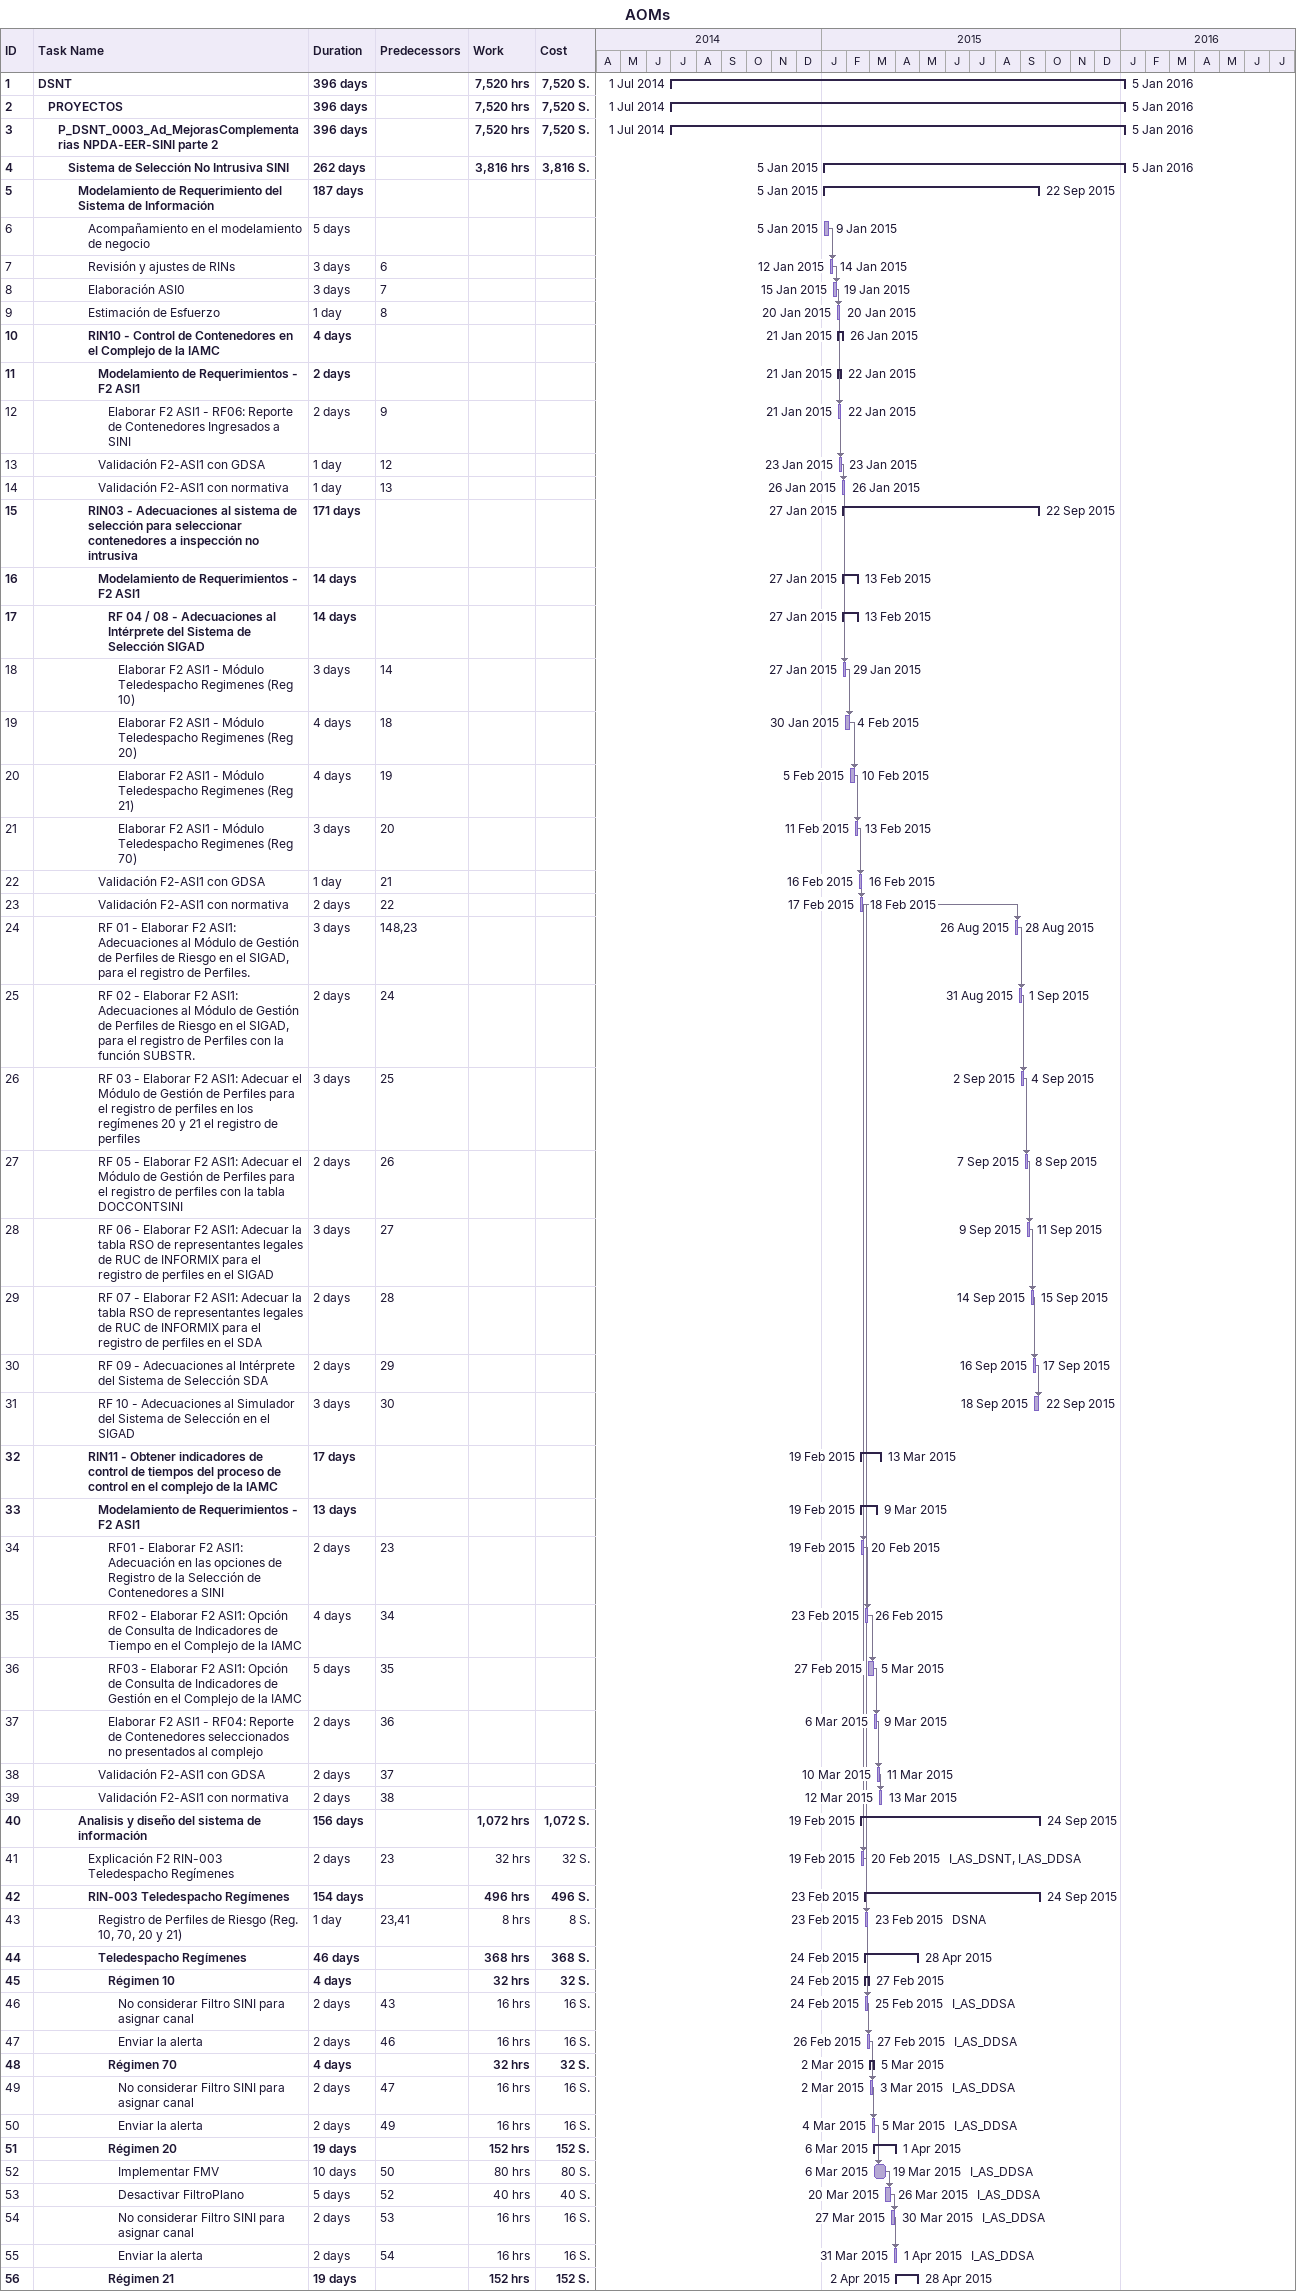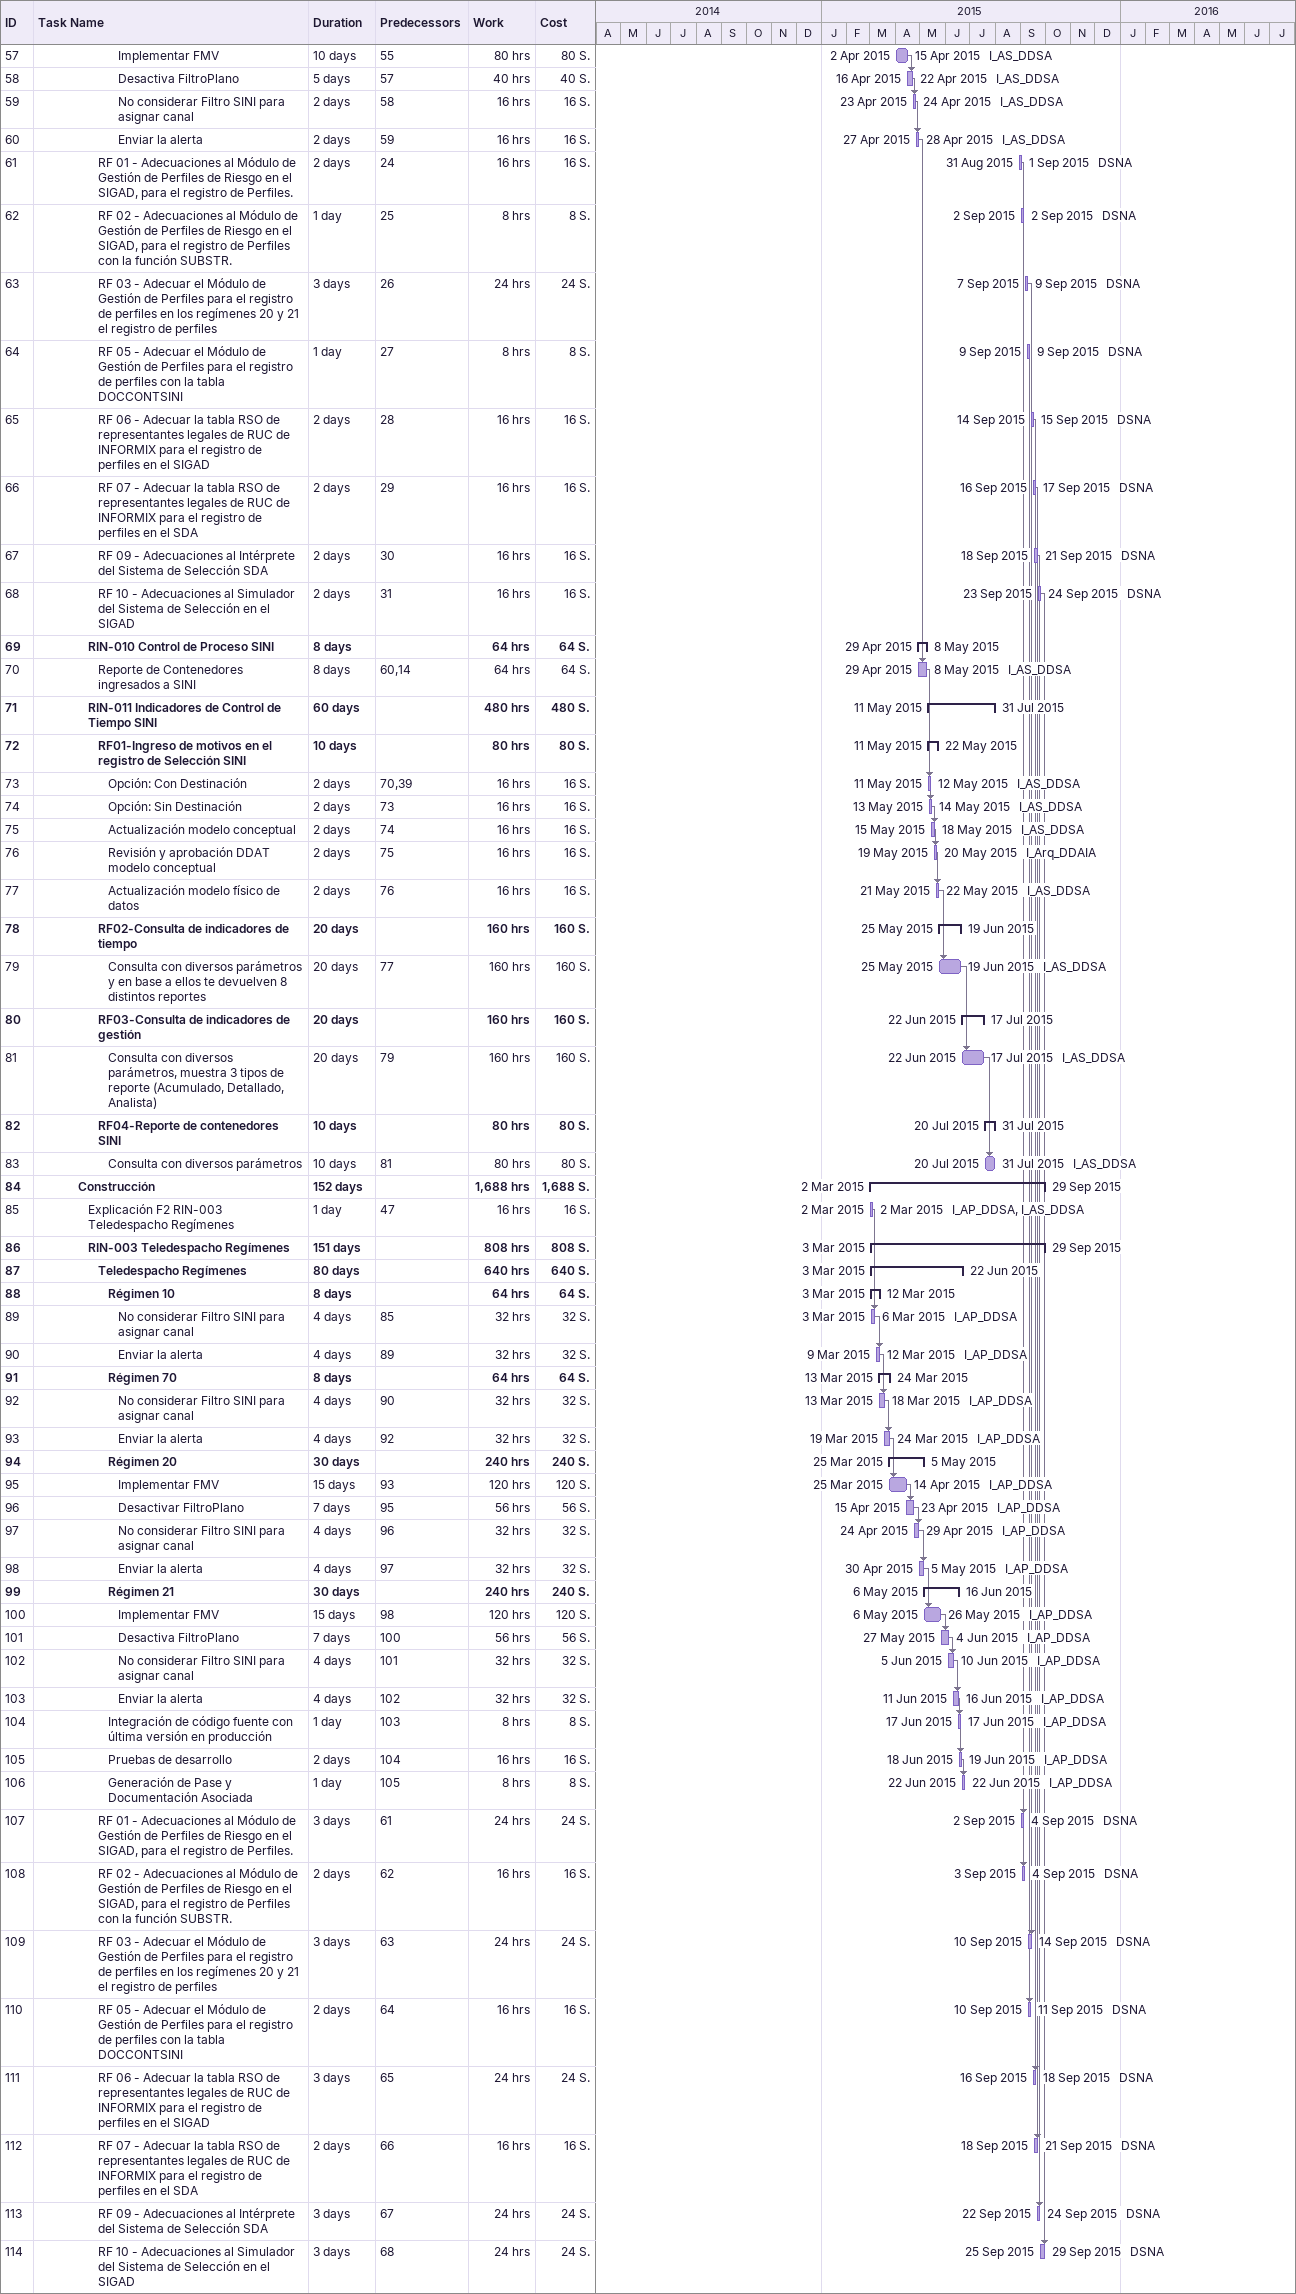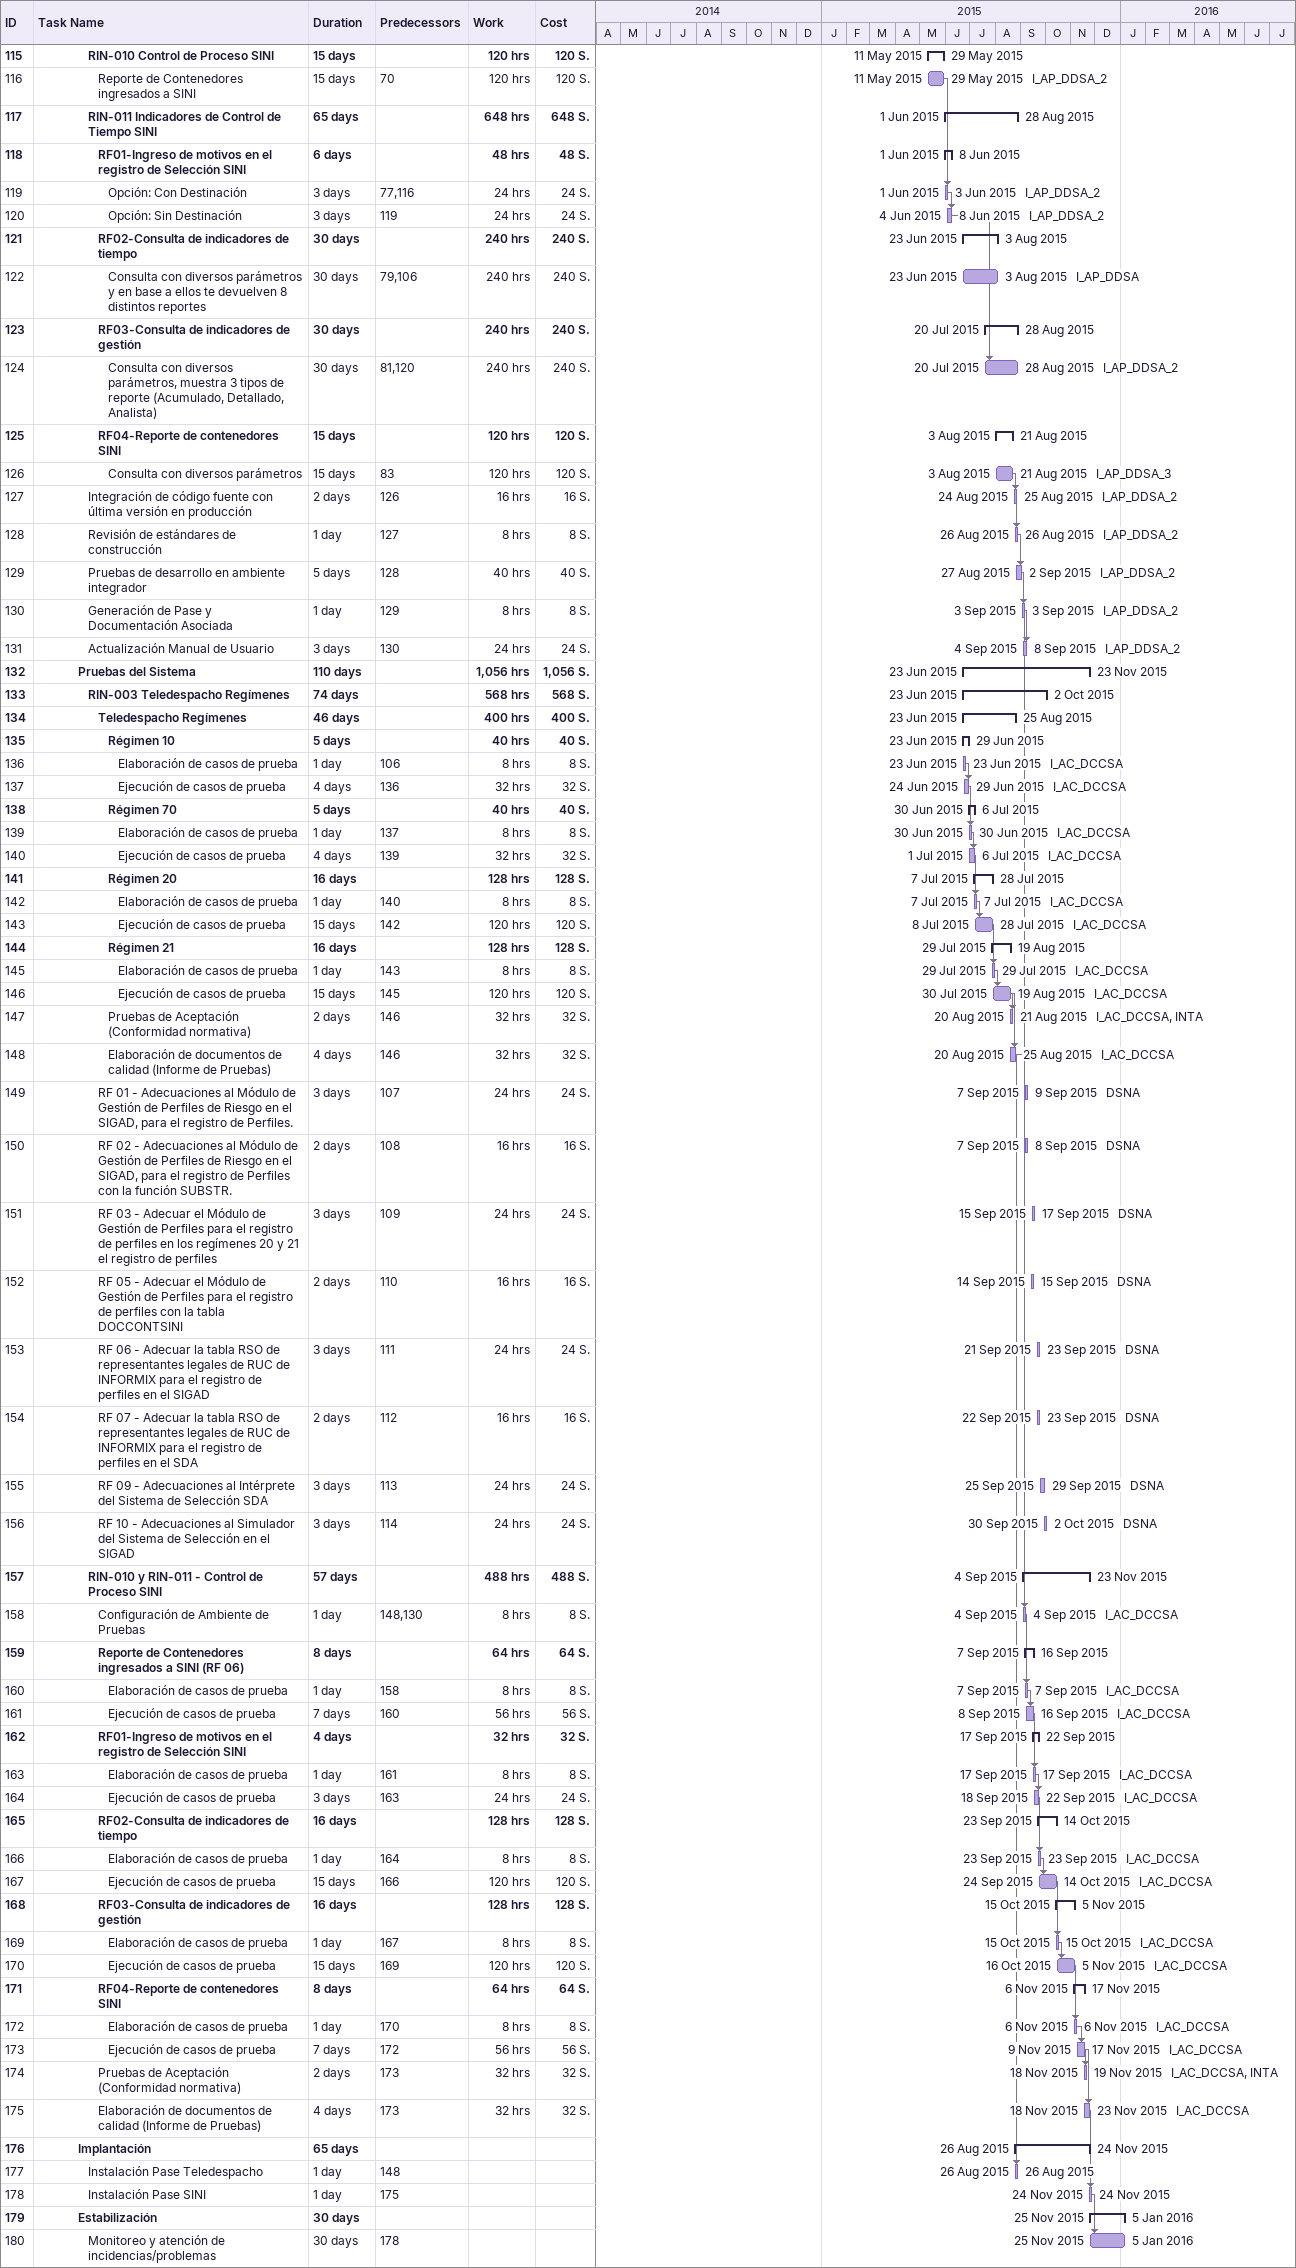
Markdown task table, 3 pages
AOMs

| ID | Level | Task | Duration | Start | Finish | Predecessors | Resources | Work (h) | Cost (S.) |
|---|---|---|---|---|---|---|---|---|---|
| 1 | 1 | **DSNT** | 396d | 2014-07-01 | 2016-01-05 |  |  | 7520 | 7520 |
| 2 | 2 | **PROYECTOS** | 396d | 2014-07-01 | 2016-01-05 |  |  | 7520 | 7520 |
| 3 | 3 | **P_DSNT_0003_Ad_MejorasComplementarias NPDA-EER-SINI parte 2** | 396d | 2014-07-01 | 2016-01-05 |  |  | 7520 | 7520 |
| 4 | 4 | **Sistema de Selección No Intrusiva SINI** | 262d | 2015-01-05 | 2016-01-05 |  |  | 3816 | 3816 |
| 5 | 5 | **Modelamiento de Requerimiento del Sistema de Información** | 187d | 2015-01-05 | 2015-09-22 |  |  |  |  |
| 6 | 6 | Acompañamiento en el modelamiento de negocio | 5d | 2015-01-05 | 2015-01-09 |  |  |  |  |
| 7 | 6 | Revisión y ajustes de RINs | 3d | 2015-01-12 | 2015-01-14 | 6 |  |  |  |
| 8 | 6 | Elaboración ASI0 | 3d | 2015-01-15 | 2015-01-19 | 7 |  |  |  |
| 9 | 6 | Estimación de Esfuerzo | 1d | 2015-01-20 | 2015-01-20 | 8 |  |  |  |
| 10 | 6 | **RIN10 - Control de Contenedores en el Complejo de la IAMC** | 4d | 2015-01-21 | 2015-01-26 |  |  |  |  |
| 11 | 7 | **Modelamiento de Requerimientos - F2 ASI1** | 2d | 2015-01-21 | 2015-01-22 |  |  |  |  |
| 12 | 8 | Elaborar F2 ASI1 - RF06: Reporte de Contenedores Ingresados a SINI | 2d | 2015-01-21 | 2015-01-22 | 9 |  |  |  |
| 13 | 7 | Validación F2-ASI1 con GDSA | 1d | 2015-01-23 | 2015-01-23 | 12 |  |  |  |
| 14 | 7 | Validación F2-ASI1 con normativa | 1d | 2015-01-26 | 2015-01-26 | 13 |  |  |  |
| 15 | 6 | **RIN03 - Adecuaciones al sistema de selección para seleccionar contenedores a inspección no intrusiva** | 171d | 2015-01-27 | 2015-09-22 |  |  |  |  |
| 16 | 7 | **Modelamiento de Requerimientos - F2 ASI1** | 14d | 2015-01-27 | 2015-02-13 |  |  |  |  |
| 17 | 8 | **RF 04 / 08 - Adecuaciones al Intérprete del Sistema de Selección SIGAD** | 14d | 2015-01-27 | 2015-02-13 |  |  |  |  |
| 18 | 9 | Elaborar F2 ASI1 - Módulo Teledespacho Regimenes (Reg 10) | 3d | 2015-01-27 | 2015-01-29 | 14 |  |  |  |
| 19 | 9 | Elaborar F2 ASI1 - Módulo Teledespacho Regimenes (Reg 20) | 4d | 2015-01-30 | 2015-02-04 | 18 |  |  |  |
| 20 | 9 | Elaborar F2 ASI1 - Módulo Teledespacho Regimenes (Reg 21) | 4d | 2015-02-05 | 2015-02-10 | 19 |  |  |  |
| 21 | 9 | Elaborar F2 ASI1 - Módulo Teledespacho Regimenes (Reg 70) | 3d | 2015-02-11 | 2015-02-13 | 20 |  |  |  |
| 22 | 7 | Validación F2-ASI1 con GDSA | 1d | 2015-02-16 | 2015-02-16 | 21 |  |  |  |
| 23 | 7 | Validación F2-ASI1 con normativa | 2d | 2015-02-17 | 2015-02-18 | 22 |  |  |  |
| 24 | 7 | RF 01 - Elaborar F2 ASI1: Adecuaciones al Módulo de Gestión de Perfiles de Riesgo en el SIGAD, para el registro de Perfiles. | 3d | 2015-08-26 | 2015-08-28 | 148, 23 |  |  |  |
| 25 | 7 | RF 02 - Elaborar F2 ASI1: Adecuaciones al Módulo de Gestión de Perfiles de Riesgo en el SIGAD, para el registro de Perfiles con la función SUBSTR. | 2d | 2015-08-31 | 2015-09-01 | 24 |  |  |  |
| 26 | 7 | RF 03 - Elaborar F2 ASI1: Adecuar el Módulo de Gestión de Perfiles para el registro de perfiles en los regímenes 20 y 21 el registro de perfiles | 3d | 2015-09-02 | 2015-09-04 | 25 |  |  |  |
| 27 | 7 | RF 05 - Elaborar F2 ASI1: Adecuar el Módulo de Gestión de Perfiles para el registro de perfiles con la tabla DOCCONTSINI | 2d | 2015-09-07 | 2015-09-08 | 26 |  |  |  |
| 28 | 7 | RF 06 - Elaborar F2 ASI1: Adecuar la tabla RSO de representantes legales de RUC de INFORMIX para el registro de perfiles en el SIGAD | 3d | 2015-09-09 | 2015-09-11 | 27 |  |  |  |
| 29 | 7 | RF 07 - Elaborar F2 ASI1: Adecuar la tabla RSO de representantes legales de RUC de INFORMIX para el registro de perfiles en el SDA | 2d | 2015-09-14 | 2015-09-15 | 28 |  |  |  |
| 30 | 7 | RF 09 - Adecuaciones al Intérprete del Sistema de Selección SDA | 2d | 2015-09-16 | 2015-09-17 | 29 |  |  |  |
| 31 | 7 | RF 10 - Adecuaciones al Simulador del Sistema de Selección en el SIGAD | 3d | 2015-09-18 | 2015-09-22 | 30 |  |  |  |
| 32 | 6 | **RIN11 - Obtener indicadores de control de tiempos del proceso de control en el complejo de la IAMC** | 17d | 2015-02-19 | 2015-03-13 |  |  |  |  |
| 33 | 7 | **Modelamiento de Requerimientos - F2 ASI1** | 13d | 2015-02-19 | 2015-03-09 |  |  |  |  |
| 34 | 8 | RF01 - Elaborar F2 ASI1: Adecuación en las opciones de Registro de la Selección de Contenedores a SINI | 2d | 2015-02-19 | 2015-02-20 | 23 |  |  |  |
| 35 | 8 | RF02 - Elaborar F2 ASI1: Opción de Consulta de Indicadores de Tiempo en el Complejo de la IAMC | 4d | 2015-02-23 | 2015-02-26 | 34 |  |  |  |
| 36 | 8 | RF03 - Elaborar F2 ASI1: Opción de Consulta de Indicadores de Gestión en el Complejo de la IAMC | 5d | 2015-02-27 | 2015-03-05 | 35 |  |  |  |
| 37 | 8 | Elaborar F2 ASI1 - RF04: Reporte de Contenedores seleccionados no presentados al complejo | 2d | 2015-03-06 | 2015-03-09 | 36 |  |  |  |
| 38 | 7 | Validación F2-ASI1 con GDSA | 2d | 2015-03-10 | 2015-03-11 | 37 |  |  |  |
| 39 | 7 | Validación F2-ASI1 con normativa | 2d | 2015-03-12 | 2015-03-13 | 38 |  |  |  |
| 40 | 5 | **Analisis y diseño del sistema de información** | 156d | 2015-02-19 | 2015-09-24 |  |  | 1072 | 1072 |
| 41 | 6 | Explicación F2 RIN-003 Teledespacho Regímenes | 2d | 2015-02-19 | 2015-02-20 | 23 | I_AS_DSNT, I_AS_DDSA | 32 | 32 |
| 42 | 6 | **RIN-003 Teledespacho Regímenes** | 154d | 2015-02-23 | 2015-09-24 |  |  | 496 | 496 |
| 43 | 7 | Registro de Perfiles de Riesgo (Reg. 10, 70, 20 y 21) | 1d | 2015-02-23 | 2015-02-23 | 23, 41 | DSNA | 8 | 8 |
| 44 | 7 | **Teledespacho Regímenes** | 46d | 2015-02-24 | 2015-04-28 |  |  | 368 | 368 |
| 45 | 8 | **Régimen 10** | 4d | 2015-02-24 | 2015-02-27 |  |  | 32 | 32 |
| 46 | 9 | No considerar Filtro SINI para asignar canal | 2d | 2015-02-24 | 2015-02-25 | 43 | I_AS_DDSA | 16 | 16 |
| 47 | 9 | Enviar la alerta | 2d | 2015-02-26 | 2015-02-27 | 46 | I_AS_DDSA | 16 | 16 |
| 48 | 8 | **Régimen 70** | 4d | 2015-03-02 | 2015-03-05 |  |  | 32 | 32 |
| 49 | 9 | No considerar Filtro SINI para asignar canal | 2d | 2015-03-02 | 2015-03-03 | 47 | I_AS_DDSA | 16 | 16 |
| 50 | 9 | Enviar la alerta | 2d | 2015-03-04 | 2015-03-05 | 49 | I_AS_DDSA | 16 | 16 |
| 51 | 8 | **Régimen 20** | 19d | 2015-03-06 | 2015-04-01 |  |  | 152 | 152 |
| 52 | 9 | Implementar FMV | 10d | 2015-03-06 | 2015-03-19 | 50 | I_AS_DDSA | 80 | 80 |
| 53 | 9 | Desactivar FiltroPlano | 5d | 2015-03-20 | 2015-03-26 | 52 | I_AS_DDSA | 40 | 40 |
| 54 | 9 | No considerar Filtro SINI para asignar canal | 2d | 2015-03-27 | 2015-03-30 | 53 | I_AS_DDSA | 16 | 16 |
| 55 | 9 | Enviar la alerta | 2d | 2015-03-31 | 2015-04-01 | 54 | I_AS_DDSA | 16 | 16 |
| 56 | 8 | **Régimen 21** | 19d | 2015-04-02 | 2015-04-28 |  |  | 152 | 152 |
| 57 | 9 | Implementar FMV | 10d | 2015-04-02 | 2015-04-15 | 55 | I_AS_DDSA | 80 | 80 |
| 58 | 9 | Desactiva FiltroPlano | 5d | 2015-04-16 | 2015-04-22 | 57 | I_AS_DDSA | 40 | 40 |
| 59 | 9 | No considerar Filtro SINI para asignar canal | 2d | 2015-04-23 | 2015-04-24 | 58 | I_AS_DDSA | 16 | 16 |
| 60 | 9 | Enviar la alerta | 2d | 2015-04-27 | 2015-04-28 | 59 | I_AS_DDSA | 16 | 16 |
| 61 | 7 | RF 01 - Adecuaciones al Módulo de Gestión de Perfiles de Riesgo en el SIGAD, para el registro de Perfiles. | 2d | 2015-08-31 | 2015-09-01 | 24 | DSNA | 16 | 16 |
| 62 | 7 | RF 02 - Adecuaciones al Módulo de Gestión de Perfiles de Riesgo en el SIGAD, para el registro de Perfiles con la función SUBSTR. | 1d | 2015-09-02 | 2015-09-02 | 25 | DSNA | 8 | 8 |
| 63 | 7 | RF 03 - Adecuar el Módulo de Gestión de Perfiles para el registro de perfiles en los regímenes 20 y 21 el registro de perfiles | 3d | 2015-09-07 | 2015-09-09 | 26 | DSNA | 24 | 24 |
| 64 | 7 | RF 05 - Adecuar el Módulo de Gestión de Perfiles para el registro de perfiles con la tabla DOCCONTSINI | 1d | 2015-09-09 | 2015-09-09 | 27 | DSNA | 8 | 8 |
| 65 | 7 | RF 06 - Adecuar la tabla RSO de representantes legales de RUC de INFORMIX para el registro de perfiles en el SIGAD | 2d | 2015-09-14 | 2015-09-15 | 28 | DSNA | 16 | 16 |
| 66 | 7 | RF 07 - Adecuar la tabla RSO de representantes legales de RUC de INFORMIX para el registro de perfiles en el SDA | 2d | 2015-09-16 | 2015-09-17 | 29 | DSNA | 16 | 16 |
| 67 | 7 | RF 09 - Adecuaciones al Intérprete del Sistema de Selección SDA | 2d | 2015-09-18 | 2015-09-21 | 30 | DSNA | 16 | 16 |
| 68 | 7 | RF 10 - Adecuaciones al Simulador del Sistema de Selección en el SIGAD | 2d | 2015-09-23 | 2015-09-24 | 31 | DSNA | 16 | 16 |
| 69 | 6 | **RIN-010 Control de Proceso SINI** | 8d | 2015-04-29 | 2015-05-08 |  |  | 64 | 64 |
| 70 | 7 | Reporte de Contenedores ingresados a SINI | 8d | 2015-04-29 | 2015-05-08 | 60, 14 | I_AS_DDSA | 64 | 64 |
| 71 | 6 | **RIN-011 Indicadores de Control de Tiempo SINI** | 60d | 2015-05-11 | 2015-07-31 |  |  | 480 | 480 |
| 72 | 7 | **RF01-Ingreso de motivos en el registro de Selección SINI** | 10d | 2015-05-11 | 2015-05-22 |  |  | 80 | 80 |
| 73 | 8 | Opción: Con Destinación | 2d | 2015-05-11 | 2015-05-12 | 70, 39 | I_AS_DDSA | 16 | 16 |
| 74 | 8 | Opción: Sin Destinación | 2d | 2015-05-13 | 2015-05-14 | 73 | I_AS_DDSA | 16 | 16 |
| 75 | 8 | Actualización modelo conceptual | 2d | 2015-05-15 | 2015-05-18 | 74 | I_AS_DDSA | 16 | 16 |
| 76 | 8 | Revisión y aprobación DDAT modelo conceptual | 2d | 2015-05-19 | 2015-05-20 | 75 | I_Arq_DDAIA | 16 | 16 |
| 77 | 8 | Actualización modelo físico de datos | 2d | 2015-05-21 | 2015-05-22 | 76 | I_AS_DDSA | 16 | 16 |
| 78 | 7 | **RF02-Consulta de indicadores de tiempo** | 20d | 2015-05-25 | 2015-06-19 |  |  | 160 | 160 |
| 79 | 8 | Consulta con diversos parámetros y en base a ellos te devuelven 8 distintos reportes | 20d | 2015-05-25 | 2015-06-19 | 77 | I_AS_DDSA | 160 | 160 |
| 80 | 7 | **RF03-Consulta de indicadores de gestión** | 20d | 2015-06-22 | 2015-07-17 |  |  | 160 | 160 |
| 81 | 8 | Consulta con diversos parámetros, muestra 3 tipos de reporte (Acumulado, Detallado, Analista) | 20d | 2015-06-22 | 2015-07-17 | 79 | I_AS_DDSA | 160 | 160 |
| 82 | 7 | **RF04-Reporte de contenedores SINI** | 10d | 2015-07-20 | 2015-07-31 |  |  | 80 | 80 |
| 83 | 8 | Consulta con diversos parámetros | 10d | 2015-07-20 | 2015-07-31 | 81 | I_AS_DDSA | 80 | 80 |
| 84 | 5 | **Construcción** | 152d | 2015-03-02 | 2015-09-29 |  |  | 1688 | 1688 |
| 85 | 6 | Explicación F2 RIN-003 Teledespacho Regímenes | 1d | 2015-03-02 | 2015-03-02 | 47 | I_AP_DDSA, I_AS_DDSA | 16 | 16 |
| 86 | 6 | **RIN-003 Teledespacho Regímenes** | 151d | 2015-03-03 | 2015-09-29 |  |  | 808 | 808 |
| 87 | 7 | **Teledespacho Regímenes** | 80d | 2015-03-03 | 2015-06-22 |  |  | 640 | 640 |
| 88 | 8 | **Régimen 10** | 8d | 2015-03-03 | 2015-03-12 |  |  | 64 | 64 |
| 89 | 9 | No considerar Filtro SINI para asignar canal | 4d | 2015-03-03 | 2015-03-06 | 85 | I_AP_DDSA | 32 | 32 |
| 90 | 9 | Enviar la alerta | 4d | 2015-03-09 | 2015-03-12 | 89 | I_AP_DDSA | 32 | 32 |
| 91 | 8 | **Régimen 70** | 8d | 2015-03-13 | 2015-03-24 |  |  | 64 | 64 |
| 92 | 9 | No considerar Filtro SINI para asignar canal | 4d | 2015-03-13 | 2015-03-18 | 90 | I_AP_DDSA | 32 | 32 |
| 93 | 9 | Enviar la alerta | 4d | 2015-03-19 | 2015-03-24 | 92 | I_AP_DDSA | 32 | 32 |
| 94 | 8 | **Régimen 20** | 30d | 2015-03-25 | 2015-05-05 |  |  | 240 | 240 |
| 95 | 9 | Implementar FMV | 15d | 2015-03-25 | 2015-04-14 | 93 | I_AP_DDSA | 120 | 120 |
| 96 | 9 | Desactivar FiltroPlano | 7d | 2015-04-15 | 2015-04-23 | 95 | I_AP_DDSA | 56 | 56 |
| 97 | 9 | No considerar Filtro SINI para asignar canal | 4d | 2015-04-24 | 2015-04-29 | 96 | I_AP_DDSA | 32 | 32 |
| 98 | 9 | Enviar la alerta | 4d | 2015-04-30 | 2015-05-05 | 97 | I_AP_DDSA | 32 | 32 |
| 99 | 8 | **Régimen 21** | 30d | 2015-05-06 | 2015-06-16 |  |  | 240 | 240 |
| 100 | 9 | Implementar FMV | 15d | 2015-05-06 | 2015-05-26 | 98 | I_AP_DDSA | 120 | 120 |
| 101 | 9 | Desactiva FiltroPlano | 7d | 2015-05-27 | 2015-06-04 | 100 | I_AP_DDSA | 56 | 56 |
| 102 | 9 | No considerar Filtro SINI para asignar canal | 4d | 2015-06-05 | 2015-06-10 | 101 | I_AP_DDSA | 32 | 32 |
| 103 | 9 | Enviar la alerta | 4d | 2015-06-11 | 2015-06-16 | 102 | I_AP_DDSA | 32 | 32 |
| 104 | 8 | Integración de código fuente con última versión en producción | 1d | 2015-06-17 | 2015-06-17 | 103 | I_AP_DDSA | 8 | 8 |
| 105 | 8 | Pruebas de desarrollo | 2d | 2015-06-18 | 2015-06-19 | 104 | I_AP_DDSA | 16 | 16 |
| 106 | 8 | Generación de Pase y Documentación Asociada | 1d | 2015-06-22 | 2015-06-22 | 105 | I_AP_DDSA | 8 | 8 |
| 107 | 7 | RF 01 - Adecuaciones al Módulo de Gestión de Perfiles de Riesgo en el SIGAD, para el registro de Perfiles. | 3d | 2015-09-02 | 2015-09-04 | 61 | DSNA | 24 | 24 |
| 108 | 7 | RF 02 - Adecuaciones al Módulo de Gestión de Perfiles de Riesgo en el SIGAD, para el registro de Perfiles con la función SUBSTR. | 2d | 2015-09-03 | 2015-09-04 | 62 | DSNA | 16 | 16 |
| 109 | 7 | RF 03 - Adecuar el Módulo de Gestión de Perfiles para el registro de perfiles en los regímenes 20 y 21 el registro de perfiles | 3d | 2015-09-10 | 2015-09-14 | 63 | DSNA | 24 | 24 |
| 110 | 7 | RF 05 - Adecuar el Módulo de Gestión de Perfiles para el registro de perfiles con la tabla DOCCONTSINI | 2d | 2015-09-10 | 2015-09-11 | 64 | DSNA | 16 | 16 |
| 111 | 7 | RF 06 - Adecuar la tabla RSO de representantes legales de RUC de INFORMIX para el registro de perfiles en el SIGAD | 3d | 2015-09-16 | 2015-09-18 | 65 | DSNA | 24 | 24 |
| 112 | 7 | RF 07 - Adecuar la tabla RSO de representantes legales de RUC de INFORMIX para el registro de perfiles en el SDA | 2d | 2015-09-18 | 2015-09-21 | 66 | DSNA | 16 | 16 |
| 113 | 7 | RF 09 - Adecuaciones al Intérprete del Sistema de Selección SDA | 3d | 2015-09-22 | 2015-09-24 | 67 | DSNA | 24 | 24 |
| 114 | 7 | RF 10 - Adecuaciones al Simulador del Sistema de Selección en el SIGAD | 3d | 2015-09-25 | 2015-09-29 | 68 | DSNA | 24 | 24 |
| 115 | 6 | **RIN-010 Control de Proceso SINI** | 15d | 2015-05-11 | 2015-05-29 |  |  | 120 | 120 |
| 116 | 7 | Reporte de Contenedores ingresados a SINI | 15d | 2015-05-11 | 2015-05-29 | 70 | I_AP_DDSA_2 | 120 | 120 |
| 117 | 6 | **RIN-011 Indicadores de Control de Tiempo SINI** | 65d | 2015-06-01 | 2015-08-28 |  |  | 648 | 648 |
| 118 | 7 | **RF01-Ingreso de motivos en el registro de Selección SINI** | 6d | 2015-06-01 | 2015-06-08 |  |  | 48 | 48 |
| 119 | 8 | Opción: Con Destinación | 3d | 2015-06-01 | 2015-06-03 | 77, 116 | I_AP_DDSA_2 | 24 | 24 |
| 120 | 8 | Opción: Sin Destinación | 3d | 2015-06-04 | 2015-06-08 | 119 | I_AP_DDSA_2 | 24 | 24 |
| 121 | 7 | **RF02-Consulta de indicadores de tiempo** | 30d | 2015-06-23 | 2015-08-03 |  |  | 240 | 240 |
| 122 | 8 | Consulta con diversos parámetros y en base a ellos te devuelven 8 distintos reportes | 30d | 2015-06-23 | 2015-08-03 | 79, 106 | I_AP_DDSA | 240 | 240 |
| 123 | 7 | **RF03-Consulta de indicadores de gestión** | 30d | 2015-07-20 | 2015-08-28 |  |  | 240 | 240 |
| 124 | 8 | Consulta con diversos parámetros, muestra 3 tipos de reporte (Acumulado, Detallado, Analista) | 30d | 2015-07-20 | 2015-08-28 | 81, 120 | I_AP_DDSA_2 | 240 | 240 |
| 125 | 7 | **RF04-Reporte de contenedores SINI** | 15d | 2015-08-03 | 2015-08-21 |  |  | 120 | 120 |
| 126 | 8 | Consulta con diversos parámetros | 15d | 2015-08-03 | 2015-08-21 | 83 | I_AP_DDSA_3 | 120 | 120 |
| 127 | 6 | Integración de código fuente con última versión en producción | 2d | 2015-08-24 | 2015-08-25 | 126 | I_AP_DDSA_2 | 16 | 16 |
| 128 | 6 | Revisión de estándares de construcción | 1d | 2015-08-26 | 2015-08-26 | 127 | I_AP_DDSA_2 | 8 | 8 |
| 129 | 6 | Pruebas de desarrollo en ambiente integrador | 5d | 2015-08-27 | 2015-09-02 | 128 | I_AP_DDSA_2 | 40 | 40 |
| 130 | 6 | Generación de Pase y Documentación Asociada | 1d | 2015-09-03 | 2015-09-03 | 129 | I_AP_DDSA_2 | 8 | 8 |
| 131 | 6 | Actualización Manual de Usuario | 3d | 2015-09-04 | 2015-09-08 | 130 | I_AP_DDSA_2 | 24 | 24 |
| 132 | 5 | **Pruebas del Sistema** | 110d | 2015-06-23 | 2015-11-23 |  |  | 1056 | 1056 |
| 133 | 6 | **RIN-003 Teledespacho Regímenes** | 74d | 2015-06-23 | 2015-10-02 |  |  | 568 | 568 |
| 134 | 7 | **Teledespacho Regímenes** | 46d | 2015-06-23 | 2015-08-25 |  |  | 400 | 400 |
| 135 | 8 | **Régimen 10** | 5d | 2015-06-23 | 2015-06-29 |  |  | 40 | 40 |
| 136 | 9 | Elaboración de casos de prueba | 1d | 2015-06-23 | 2015-06-23 | 106 | I_AC_DCCSA | 8 | 8 |
| 137 | 9 | Ejecución de casos de prueba | 4d | 2015-06-24 | 2015-06-29 | 136 | I_AC_DCCSA | 32 | 32 |
| 138 | 8 | **Régimen 70** | 5d | 2015-06-30 | 2015-07-06 |  |  | 40 | 40 |
| 139 | 9 | Elaboración de casos de prueba | 1d | 2015-06-30 | 2015-06-30 | 137 | I_AC_DCCSA | 8 | 8 |
| 140 | 9 | Ejecución de casos de prueba | 4d | 2015-07-01 | 2015-07-06 | 139 | I_AC_DCCSA | 32 | 32 |
| 141 | 8 | **Régimen 20** | 16d | 2015-07-07 | 2015-07-28 |  |  | 128 | 128 |
| 142 | 9 | Elaboración de casos de prueba | 1d | 2015-07-07 | 2015-07-07 | 140 | I_AC_DCCSA | 8 | 8 |
| 143 | 9 | Ejecución de casos de prueba | 15d | 2015-07-08 | 2015-07-28 | 142 | I_AC_DCCSA | 120 | 120 |
| 144 | 8 | **Régimen 21** | 16d | 2015-07-29 | 2015-08-19 |  |  | 128 | 128 |
| 145 | 9 | Elaboración de casos de prueba | 1d | 2015-07-29 | 2015-07-29 | 143 | I_AC_DCCSA | 8 | 8 |
| 146 | 9 | Ejecución de casos de prueba | 15d | 2015-07-30 | 2015-08-19 | 145 | I_AC_DCCSA | 120 | 120 |
| 147 | 8 | Pruebas de Aceptación (Conformidad normativa) | 2d | 2015-08-20 | 2015-08-21 | 146 | I_AC_DCCSA, INTA | 32 | 32 |
| 148 | 8 | Elaboración de documentos de calidad (Informe de Pruebas) | 4d | 2015-08-20 | 2015-08-25 | 146 | I_AC_DCCSA | 32 | 32 |
| 149 | 7 | RF 01 - Adecuaciones al Módulo de Gestión de Perfiles de Riesgo en el SIGAD, para el registro de Perfiles. | 3d | 2015-09-07 | 2015-09-09 | 107 | DSNA | 24 | 24 |
| 150 | 7 | RF 02 - Adecuaciones al Módulo de Gestión de Perfiles de Riesgo en el SIGAD, para el registro de Perfiles con la función SUBSTR. | 2d | 2015-09-07 | 2015-09-08 | 108 | DSNA | 16 | 16 |
| 151 | 7 | RF 03 - Adecuar el Módulo de Gestión de Perfiles para el registro de perfiles en los regímenes 20 y 21 el registro de perfiles | 3d | 2015-09-15 | 2015-09-17 | 109 | DSNA | 24 | 24 |
| 152 | 7 | RF 05 - Adecuar el Módulo de Gestión de Perfiles para el registro de perfiles con la tabla DOCCONTSINI | 2d | 2015-09-14 | 2015-09-15 | 110 | DSNA | 16 | 16 |
| 153 | 7 | RF 06 - Adecuar la tabla RSO de representantes legales de RUC de INFORMIX para el registro de perfiles en el SIGAD | 3d | 2015-09-21 | 2015-09-23 | 111 | DSNA | 24 | 24 |
| 154 | 7 | RF 07 - Adecuar la tabla RSO de representantes legales de RUC de INFORMIX para el registro de perfiles en el SDA | 2d | 2015-09-22 | 2015-09-23 | 112 | DSNA | 16 | 16 |
| 155 | 7 | RF 09 - Adecuaciones al Intérprete del Sistema de Selección SDA | 3d | 2015-09-25 | 2015-09-29 | 113 | DSNA | 24 | 24 |
| 156 | 7 | RF 10 - Adecuaciones al Simulador del Sistema de Selección en el SIGAD | 3d | 2015-09-30 | 2015-10-02 | 114 | DSNA | 24 | 24 |
| 157 | 6 | **RIN-010 y RIN-011 - Control de Proceso SINI** | 57d | 2015-09-04 | 2015-11-23 |  |  | 488 | 488 |
| 158 | 7 | Configuración de Ambiente de Pruebas | 1d | 2015-09-04 | 2015-09-04 | 148, 130 | I_AC_DCCSA | 8 | 8 |
| 159 | 7 | **Reporte de Contenedores ingresados a SINI (RF 06)** | 8d | 2015-09-07 | 2015-09-16 |  |  | 64 | 64 |
| 160 | 8 | Elaboración de casos de prueba | 1d | 2015-09-07 | 2015-09-07 | 158 | I_AC_DCCSA | 8 | 8 |
| 161 | 8 | Ejecución de casos de prueba | 7d | 2015-09-08 | 2015-09-16 | 160 | I_AC_DCCSA | 56 | 56 |
| 162 | 7 | **RF01-Ingreso de motivos en el registro de Selección SINI** | 4d | 2015-09-17 | 2015-09-22 |  |  | 32 | 32 |
| 163 | 8 | Elaboración de casos de prueba | 1d | 2015-09-17 | 2015-09-17 | 161 | I_AC_DCCSA | 8 | 8 |
| 164 | 8 | Ejecución de casos de prueba | 3d | 2015-09-18 | 2015-09-22 | 163 | I_AC_DCCSA | 24 | 24 |
| 165 | 7 | **RF02-Consulta de indicadores de tiempo** | 16d | 2015-09-23 | 2015-10-14 |  |  | 128 | 128 |
| 166 | 8 | Elaboración de casos de prueba | 1d | 2015-09-23 | 2015-09-23 | 164 | I_AC_DCCSA | 8 | 8 |
| 167 | 8 | Ejecución de casos de prueba | 15d | 2015-09-24 | 2015-10-14 | 166 | I_AC_DCCSA | 120 | 120 |
| 168 | 7 | **RF03-Consulta de indicadores de gestión** | 16d | 2015-10-15 | 2015-11-05 |  |  | 128 | 128 |
| 169 | 8 | Elaboración de casos de prueba | 1d | 2015-10-15 | 2015-10-15 | 167 | I_AC_DCCSA | 8 | 8 |
| 170 | 8 | Ejecución de casos de prueba | 15d | 2015-10-16 | 2015-11-05 | 169 | I_AC_DCCSA | 120 | 120 |
| 171 | 7 | **RF04-Reporte de contenedores SINI** | 8d | 2015-11-06 | 2015-11-17 |  |  | 64 | 64 |
| 172 | 8 | Elaboración de casos de prueba | 1d | 2015-11-06 | 2015-11-06 | 170 | I_AC_DCCSA | 8 | 8 |
| 173 | 8 | Ejecución de casos de prueba | 7d | 2015-11-09 | 2015-11-17 | 172 | I_AC_DCCSA | 56 | 56 |
| 174 | 7 | Pruebas de Aceptación (Conformidad normativa) | 2d | 2015-11-18 | 2015-11-19 | 173 | I_AC_DCCSA, INTA | 32 | 32 |
| 175 | 7 | Elaboración de documentos de calidad (Informe de Pruebas) | 4d | 2015-11-18 | 2015-11-23 | 173 | I_AC_DCCSA | 32 | 32 |
| 176 | 5 | **Implantación** | 65d | 2015-08-26 | 2015-11-24 |  |  |  |  |
| 177 | 6 | Instalación Pase Teledespacho | 1d | 2015-08-26 | 2015-08-26 | 148 |  |  |  |
| 178 | 6 | Instalación Pase SINI | 1d | 2015-11-24 | 2015-11-24 | 175 |  |  |  |
| 179 | 5 | **Estabilización** | 30d | 2015-11-25 | 2016-01-05 |  |  |  |  |
| 180 | 6 | Monitoreo y atención de incidencias/problemas | 30d | 2015-11-25 | 2016-01-05 | 178 |  |  |  |
